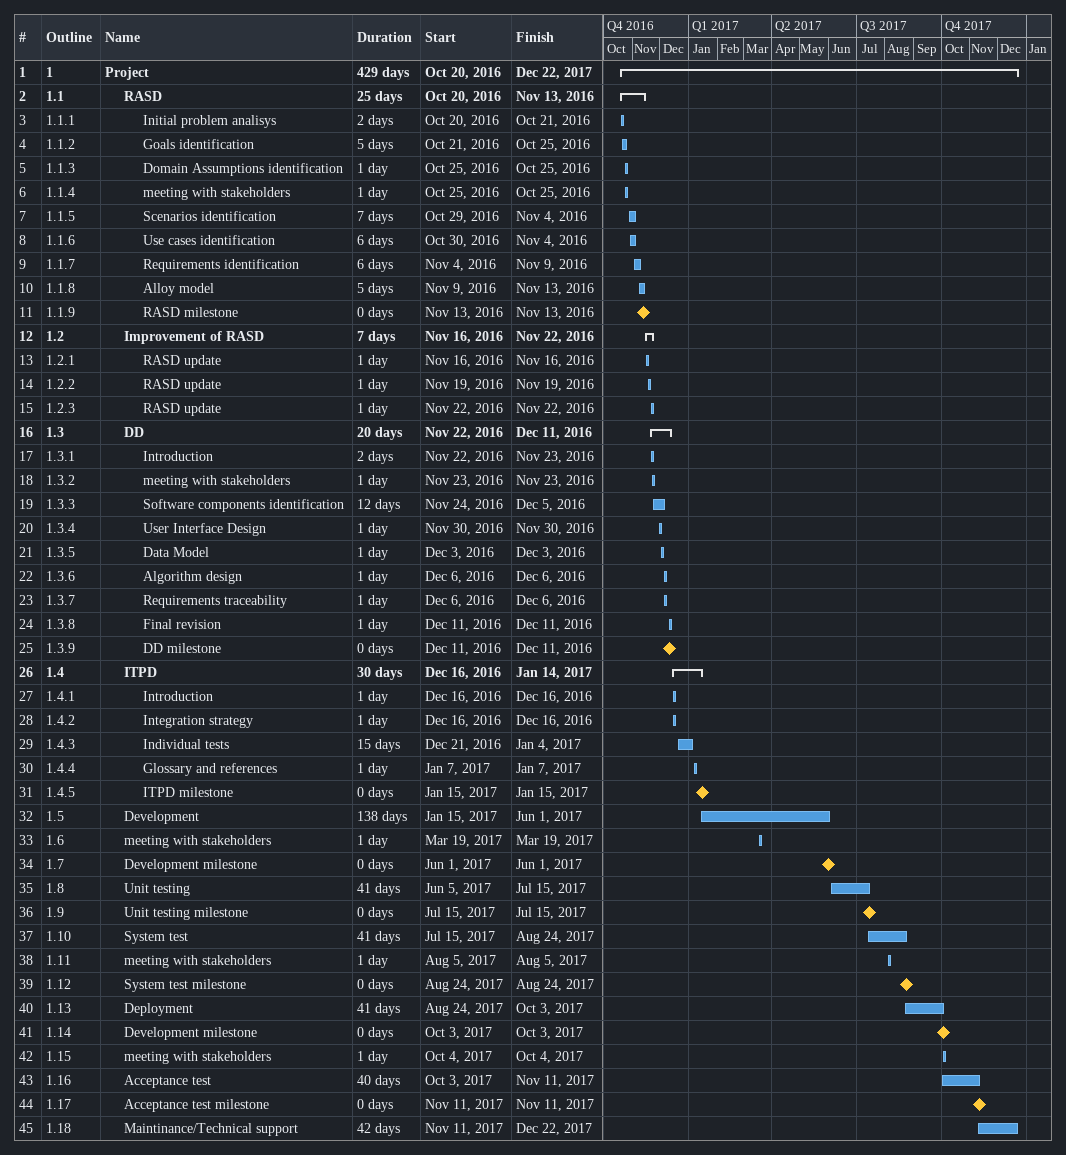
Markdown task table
| ID | WBS | Task | Duration | Start | Finish |
|---|---|---|---|---|---|
| 1 | 1 | **Project** | 429d | 2016-10-20 | 2017-12-22 |
| 2 | 1.1 | **RASD** | 25d | 2016-10-20 | 2016-11-13 |
| 3 | 1.1.1 | Initial problem analisys | 2d | 2016-10-20 | 2016-10-21 |
| 4 | 1.1.2 | Goals identification | 5d | 2016-10-21 | 2016-10-25 |
| 5 | 1.1.3 | Domain Assumptions identification | 1d | 2016-10-25 | 2016-10-25 |
| 6 | 1.1.4 | meeting with stakeholders | 1d | 2016-10-25 | 2016-10-25 |
| 7 | 1.1.5 | Scenarios identification | 7d | 2016-10-29 | 2016-11-04 |
| 8 | 1.1.6 | Use cases identification | 6d | 2016-10-30 | 2016-11-04 |
| 9 | 1.1.7 | Requirements identification | 6d | 2016-11-04 | 2016-11-09 |
| 10 | 1.1.8 | Alloy model | 5d | 2016-11-09 | 2016-11-13 |
| 11 | 1.1.9 | RASD milestone | 0d | 2016-11-13 | 2016-11-13 |
| 12 | 1.2 | **Improvement of RASD** | 7d | 2016-11-16 | 2016-11-22 |
| 13 | 1.2.1 | RASD update | 1d | 2016-11-16 | 2016-11-16 |
| 14 | 1.2.2 | RASD update | 1d | 2016-11-19 | 2016-11-19 |
| 15 | 1.2.3 | RASD update | 1d | 2016-11-22 | 2016-11-22 |
| 16 | 1.3 | **DD** | 20d | 2016-11-22 | 2016-12-11 |
| 17 | 1.3.1 | Introduction | 2d | 2016-11-22 | 2016-11-23 |
| 18 | 1.3.2 | meeting with stakeholders | 1d | 2016-11-23 | 2016-11-23 |
| 19 | 1.3.3 | Software components identification | 12d | 2016-11-24 | 2016-12-05 |
| 20 | 1.3.4 | User Interface Design | 1d | 2016-11-30 | 2016-11-30 |
| 21 | 1.3.5 | Data Model | 1d | 2016-12-03 | 2016-12-03 |
| 22 | 1.3.6 | Algorithm design | 1d | 2016-12-06 | 2016-12-06 |
| 23 | 1.3.7 | Requirements traceability | 1d | 2016-12-06 | 2016-12-06 |
| 24 | 1.3.8 | Final revision | 1d | 2016-12-11 | 2016-12-11 |
| 25 | 1.3.9 | DD milestone | 0d | 2016-12-11 | 2016-12-11 |
| 26 | 1.4 | **ITPD** | 30d | 2016-12-16 | 2017-01-14 |
| 27 | 1.4.1 | Introduction | 1d | 2016-12-16 | 2016-12-16 |
| 28 | 1.4.2 | Integration strategy | 1d | 2016-12-16 | 2016-12-16 |
| 29 | 1.4.3 | Individual tests | 15d | 2016-12-21 | 2017-01-04 |
| 30 | 1.4.4 | Glossary and references | 1d | 2017-01-07 | 2017-01-07 |
| 31 | 1.4.5 | ITPD milestone | 0d | 2017-01-15 | 2017-01-15 |
| 32 | 1.5 | Development | 138d | 2017-01-15 | 2017-06-01 |
| 33 | 1.6 | meeting with stakeholders | 1d | 2017-03-19 | 2017-03-19 |
| 34 | 1.7 | Development milestone | 0d | 2017-06-01 | 2017-06-01 |
| 35 | 1.8 | Unit testing | 41d | 2017-06-05 | 2017-07-15 |
| 36 | 1.9 | Unit testing milestone | 0d | 2017-07-15 | 2017-07-15 |
| 37 | 1.10 | System test | 41d | 2017-07-15 | 2017-08-24 |
| 38 | 1.11 | meeting with stakeholders | 1d | 2017-08-05 | 2017-08-05 |
| 39 | 1.12 | System test milestone | 0d | 2017-08-24 | 2017-08-24 |
| 40 | 1.13 | Deployment | 41d | 2017-08-24 | 2017-10-03 |
| 41 | 1.14 | Development milestone | 0d | 2017-10-03 | 2017-10-03 |
| 42 | 1.15 | meeting with stakeholders | 1d | 2017-10-04 | 2017-10-04 |
| 43 | 1.16 | Acceptance test | 40d | 2017-10-03 | 2017-11-11 |
| 44 | 1.17 | Acceptance test milestone | 0d | 2017-11-11 | 2017-11-11 |
| 45 | 1.18 | Maintinance/Technical support | 42d | 2017-11-11 | 2017-12-22 |
